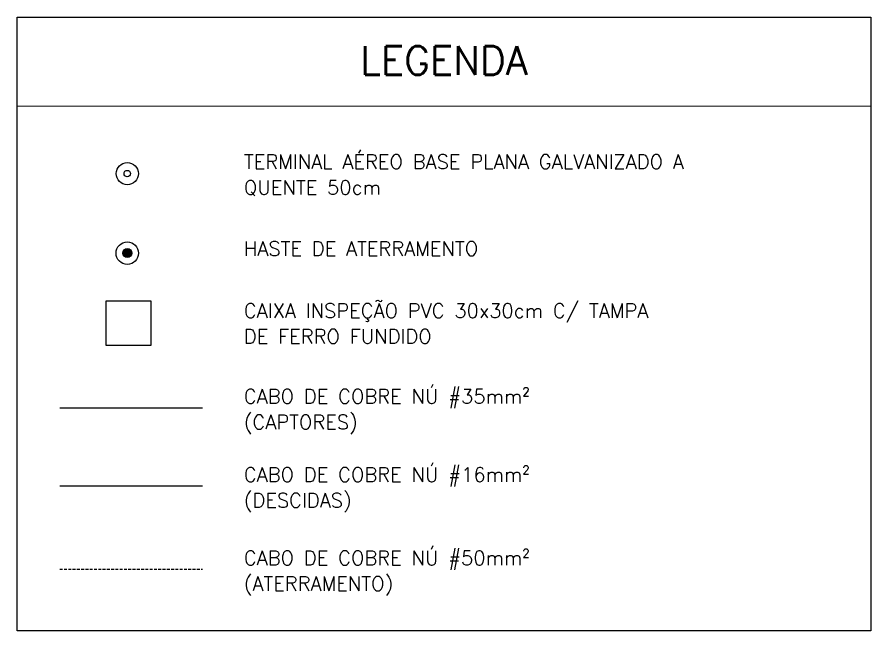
# Model space of a CAD drawing. Header units: millimetres. Extents: x 329990 to 395848, y 7389401 to 7442219.
# Drawn here: x 329990 to 331485, y 7438012 to 7439087 of the extents above; entities that cross this region are included whole.
import ezdxf
from ezdxf.enums import TextEntityAlignment as Align

# ---------------------------------------------------------------- set-up
doc = ezdxf.new("R2010")
doc.units = ezdxf.units.MM
doc.linetypes.add('DASHED2', pattern=[0.375, 0.25, -0.125])
doc.layers.add('LEGENDA', color=7, linetype='Continuous', lineweight=13)
doc.layers.add('PONTOS DE PARA-RAIOS', color=1, linetype='Continuous')
doc.layers.add('SPDA ATERRAMENTO', color=1, linetype='Continuous')
doc.styles.add('ROMANS', font='romans.shx')

# ---------------------------------------------------------------- blocks, each defined once
blk = doc.blocks.new('Apwr_pahaste')
at = {"const_width": 0.63}
blk.add_lwpolyline([(0.315, 0, 1), (-0.315, 0, 1)], format="xyb", close=True, dxfattribs=at)
for radius in [1.575, 0.63]:
    blk.add_circle((0, 0), radius)
blk = doc.blocks.new('Apwr_pacap1')
for radius in [1.55, 0.46]:
    blk.add_circle((0, 0), radius)

msp = doc.modelspace()

# ---------------------------------------------------------------- linework, layer by layer
msp.add_lwpolyline([(329989.9262, 7439086.6804), (331484.9176, 7439086.6804), (331484.9176, 7438012.1863), (329989.9262, 7438012.1863)], close=True)
at = {"layer": 'LEGENDA', "lineweight": 5}
msp.add_lwpolyline([(329989.9262, 7438930.7995), (331484.9176, 7438930.7995)], dxfattribs=at)
at = {"layer": 'PONTOS DE PARA-RAIOS', "ltscale": 40}
msp.add_lwpolyline([(330145.7595, 7438511.6514), (330145.7595, 7438590.0514), (330224.1594, 7438590.0514), (330224.1594, 7438511.6514)], close=True, dxfattribs=at)
at = {"layer": 'PONTOS DE PARA-RAIOS', "ltscale": 0.4}
for points in [[(330064.7066, 7438402.7491), (330314.7066, 7438402.7491)], [(330064.7066, 7438265.918), (330314.7066, 7438265.918)]]:
    msp.add_lwpolyline(points, dxfattribs=at)
at = {"layer": 'SPDA ATERRAMENTO', "color": 3, "linetype": 'DASHED2', "ltscale": 20}
msp.add_lwpolyline([(330064.7066, 7438120.0582), (330314.7066, 7438120.0582)], dxfattribs=at)

# ---------------------------------------------------------------- block references
at = {"layer": 'PONTOS DE PARA-RAIOS', "xscale": 12.5, "yscale": 12.5, "zscale": 12.49999999999987, "rotation": 270}
msp.add_blockref('Apwr_pacap1', (330182.9068, 7438812.6681), dxfattribs=at)
at = {"layer": 'PONTOS DE PARA-RAIOS', "xscale": 12.5, "yscale": 12.5, "zscale": 12.49999999999862}
msp.add_blockref('Apwr_pahaste', (330182.9068, 7438673.5231), dxfattribs=at)

# ---------------------------------------------------------------- texts
at = {"layer": 'LEGENDA', "lineweight": 5, "style": 'ROMANS'}
msp.add_text('LEGENDA', height=50, dxfattribs=at).set_placement((330737.4219, 7439010.7554), align=Align.MIDDLE_CENTER)
for s, p in [('TERMINAL AÉREO BASE PLANA GALVANIZADO A ', (330386.9859, 7438820.8892)), ('QUENTE 50cm', (330386.9859, 7438775.8892)), ('HASTE DE ATERRAMENTO', (330386.9859, 7438669.0041)), ('CAIXA INSPEÇÃO PVC 30x30cm C/ TAMPA ', (330386.9859, 7438560.1662)), ('DE FERRO FUNDIDO ', (330386.9859, 7438515.1662)), ('CABO DE COBRE NÚ #35mm² ', (330386.9859, 7438410.1918)), ('(CAPTORES)', (330386.9859, 7438365.1918)), ('CABO DE COBRE NÚ #16mm² ', (330386.9859, 7438273.3608)), ('(DESCIDAS)', (330386.9859, 7438228.3608)), ('CABO DE COBRE NÚ #50mm² ', (330386.9859, 7438127.501)), ('(ATERRAMENTO)', (330386.9859, 7438082.501))]:
    msp.add_text(s, height=25, dxfattribs=at).set_placement(p)

doc.saveas('drawing.dxf')
